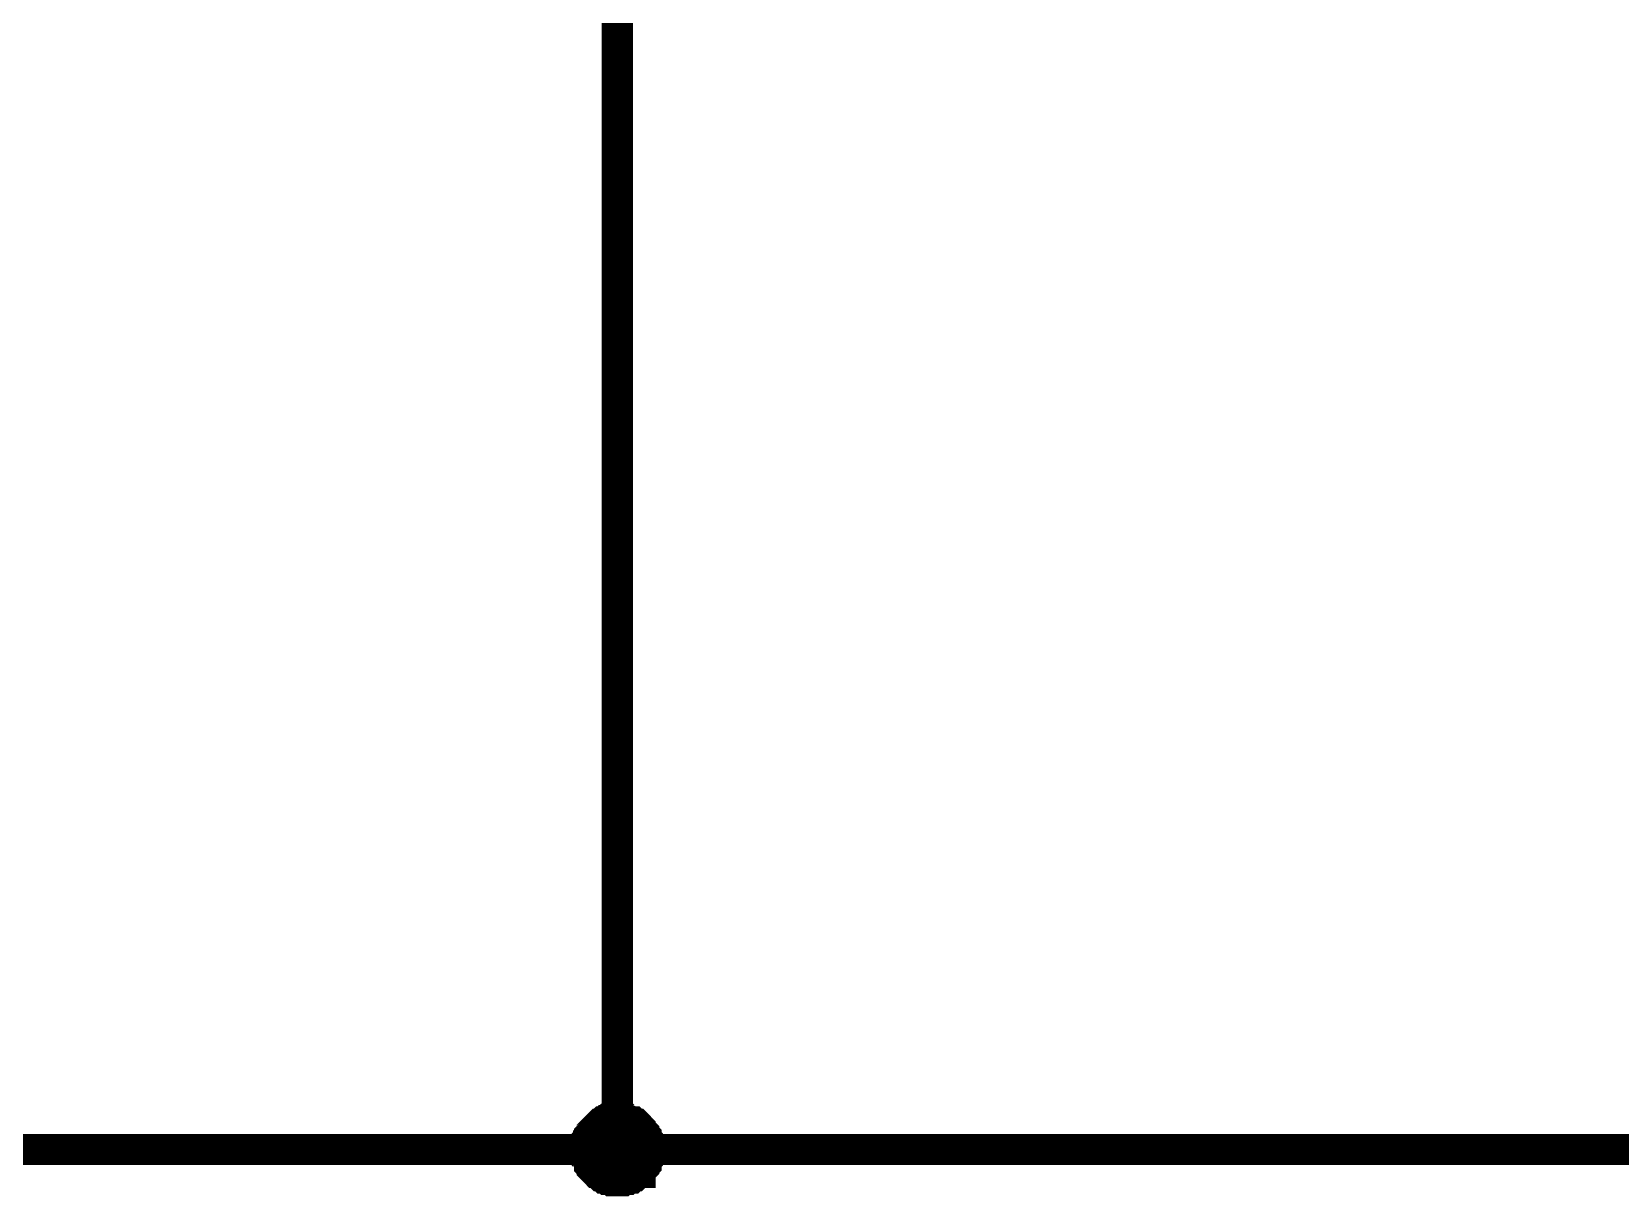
# Model space of a CAD drawing. Header units: millimetres. Extents: x 2.64 to 11.44, y 2.16 to 8.68.
# Drawn here: x 5.907 to 6.509, y 2.203 to 2.644 of the extents above; entities that cross this region are included whole.
import ezdxf

# ---------------------------------------------------------------- set-up
doc = ezdxf.new("R2010")
doc.units = ezdxf.units.MM
doc.header["$MEASUREMENT"] = 0
doc.layers.add('Sheet', color=255, linetype='Continuous')

msp = doc.modelspace()

# ---------------------------------------------------------------- linework, layer by layer
at = {"layer": 'Sheet', "const_width": 0.0118}
for points in [[(3.85164, 2.22066), (4.31887, 2.22066), (6.12868, 2.22066), (7.53039, 2.22066), (7.53039, 2.86359)], [(6.12868, 2.68828), (6.12868, 2.62954)], [(6.12868, 2.62954), (6.12868, 2.22066)], [(6.11685, 2.22066), (6.11685, 2.22111), (6.11685, 2.22202), (6.11685, 2.22248), (6.11731, 2.22293), (6.11731, 2.22339), (6.11731, 2.2243), (6.11776, 2.22475), (6.11776, 2.22521), (6.11822, 2.22566), (6.11822, 2.22612), (6.11867, 2.22658), (6.11913, 2.22703), (6.11913, 2.22749), (6.11958, 2.22794), (6.12004, 2.2284), (6.12049, 2.22885), (6.12095, 2.22931), (6.1214, 2.22976), (6.12186, 2.23022), (6.12231, 2.23022), (6.12277, 2.23067), (6.12322, 2.23113), (6.12368, 2.23113), (6.12413, 2.23158), (6.12459, 2.23158), (6.12504, 2.23204), (6.12595, 2.23204), (6.1264, 2.23204), (6.12686, 2.23249), (6.12731, 2.23249), (6.12822, 2.23249), (6.12868, 2.23249)], [(6.11685, 2.22066), (6.11685, 2.22111), (6.11685, 2.22202), (6.11685, 2.22248), (6.11731, 2.22293), (6.11731, 2.22339), (6.11731, 2.2243), (6.11776, 2.22475), (6.11776, 2.22521), (6.11822, 2.22566), (6.11822, 2.22612), (6.11867, 2.22658), (6.11913, 2.22703), (6.11913, 2.22749), (6.11958, 2.22794), (6.12004, 2.2284), (6.12049, 2.22885), (6.12095, 2.22931), (6.1214, 2.22976), (6.12186, 2.23022), (6.12231, 2.23022), (6.12277, 2.23067), (6.12322, 2.23113), (6.12368, 2.23113), (6.12413, 2.23158), (6.12459, 2.23158), (6.12504, 2.23204), (6.12595, 2.23204), (6.1264, 2.23204), (6.12686, 2.23249), (6.12731, 2.23249), (6.12822, 2.23249), (6.12868, 2.23249)], [(6.11685, 2.22066), (6.11685, 2.22111), (6.11685, 2.22202), (6.11685, 2.22248), (6.11731, 2.22293), (6.11731, 2.22339), (6.11731, 2.2243), (6.11776, 2.22475), (6.11776, 2.22521), (6.11822, 2.22566), (6.11822, 2.22612), (6.11867, 2.22658), (6.11913, 2.22703), (6.11913, 2.22749), (6.11958, 2.22794), (6.12004, 2.2284), (6.12049, 2.22885), (6.12095, 2.22931), (6.1214, 2.22976), (6.12186, 2.23022), (6.12231, 2.23022), (6.12277, 2.23067), (6.12322, 2.23113), (6.12368, 2.23113), (6.12413, 2.23158), (6.12459, 2.23158), (6.12504, 2.23204), (6.12595, 2.23204), (6.1264, 2.23204), (6.12686, 2.23249), (6.12731, 2.23249), (6.12822, 2.23249), (6.12868, 2.23249)], [(6.11685, 2.22066), (6.11685, 2.22111), (6.11685, 2.22202), (6.11685, 2.22248), (6.11731, 2.22293), (6.11731, 2.22339), (6.11731, 2.2243), (6.11776, 2.22475), (6.11776, 2.22521), (6.11822, 2.22566), (6.11822, 2.22612), (6.11867, 2.22658), (6.11913, 2.22703), (6.11913, 2.22749), (6.11958, 2.22794), (6.12004, 2.2284), (6.12049, 2.22885), (6.12095, 2.22931), (6.1214, 2.22976), (6.12186, 2.23022), (6.12231, 2.23022), (6.12277, 2.23067), (6.12322, 2.23113), (6.12368, 2.23113), (6.12413, 2.23158), (6.12459, 2.23158), (6.12504, 2.23204), (6.12595, 2.23204), (6.1264, 2.23204), (6.12686, 2.23249), (6.12731, 2.23249), (6.12822, 2.23249), (6.12868, 2.23249)], [(6.11685, 2.22066), (6.11685, 2.22111), (6.11685, 2.22202), (6.11685, 2.22248), (6.11731, 2.22293), (6.11731, 2.22339), (6.11731, 2.2243), (6.11776, 2.22475), (6.11776, 2.22521), (6.11822, 2.22566), (6.11822, 2.22612), (6.11867, 2.22658), (6.11913, 2.22703), (6.11913, 2.22749), (6.11958, 2.22794), (6.12004, 2.2284), (6.12049, 2.22885), (6.12095, 2.22931), (6.1214, 2.22976), (6.12186, 2.23022), (6.12231, 2.23022), (6.12277, 2.23067), (6.12322, 2.23113), (6.12368, 2.23113), (6.12413, 2.23158), (6.12459, 2.23158), (6.12504, 2.23204), (6.12595, 2.23204), (6.1264, 2.23204), (6.12686, 2.23249), (6.12731, 2.23249), (6.12822, 2.23249), (6.12868, 2.23249)], [(6.11685, 2.22066), (6.11685, 2.22111), (6.11685, 2.22202), (6.11685, 2.22248), (6.11731, 2.22293), (6.11731, 2.22339), (6.11731, 2.2243), (6.11776, 2.22475), (6.11776, 2.22521), (6.11822, 2.22566), (6.11822, 2.22612), (6.11867, 2.22658), (6.11913, 2.22703), (6.11913, 2.22749), (6.11958, 2.22794), (6.12004, 2.2284), (6.12049, 2.22885), (6.12095, 2.22931), (6.1214, 2.22976), (6.12186, 2.23022), (6.12231, 2.23022), (6.12277, 2.23067), (6.12322, 2.23113), (6.12368, 2.23113), (6.12413, 2.23158), (6.12459, 2.23158), (6.12504, 2.23204), (6.12595, 2.23204), (6.1264, 2.23204), (6.12686, 2.23249), (6.12731, 2.23249), (6.12822, 2.23249), (6.12868, 2.23249)], [(6.11685, 2.22066), (6.11685, 2.22111), (6.11685, 2.22202), (6.11685, 2.22248), (6.11731, 2.22293), (6.11731, 2.22339), (6.11731, 2.2243), (6.11776, 2.22475), (6.11776, 2.22521), (6.11822, 2.22566), (6.11822, 2.22612), (6.11867, 2.22658), (6.11913, 2.22703), (6.11913, 2.22749), (6.11958, 2.22794), (6.12004, 2.2284), (6.12049, 2.22885), (6.12095, 2.22931), (6.1214, 2.22976), (6.12186, 2.23022), (6.12231, 2.23022), (6.12277, 2.23067), (6.12322, 2.23113), (6.12368, 2.23113), (6.12413, 2.23158), (6.12459, 2.23158), (6.12504, 2.23204), (6.12595, 2.23204), (6.1264, 2.23204), (6.12686, 2.23249), (6.12731, 2.23249), (6.12822, 2.23249), (6.12868, 2.23249)], [(6.11685, 2.22066), (6.11685, 2.22111), (6.11685, 2.22202), (6.11685, 2.22248), (6.11731, 2.22293), (6.11731, 2.22339), (6.11731, 2.2243), (6.11776, 2.22475), (6.11776, 2.22521), (6.11822, 2.22566), (6.11822, 2.22612), (6.11867, 2.22658), (6.11913, 2.22703), (6.11913, 2.22749), (6.11958, 2.22794), (6.12004, 2.2284), (6.12049, 2.22885), (6.12095, 2.22931), (6.1214, 2.22976), (6.12186, 2.23022), (6.12231, 2.23022), (6.12277, 2.23067), (6.12322, 2.23113), (6.12368, 2.23113), (6.12413, 2.23158), (6.12459, 2.23158), (6.12504, 2.23204), (6.12595, 2.23204), (6.1264, 2.23204), (6.12686, 2.23249), (6.12731, 2.23249), (6.12822, 2.23249), (6.12868, 2.23249)], [(6.12868, 2.23249), (6.12868, 2.23249)], [(6.12868, 2.23249), (6.12913, 2.23249), (6.13004, 2.23249), (6.1305, 2.23249), (6.13095, 2.23204), (6.13186, 2.23204), (6.13232, 2.23204), (6.13277, 2.23158), (6.13323, 2.23158), (6.13414, 2.23113), (6.13459, 2.23113), (6.13505, 2.23067), (6.1355, 2.23022), (6.13596, 2.23022), (6.13641, 2.22976), (6.13687, 2.22931), (6.13732, 2.22885), (6.13732, 2.2284), (6.13778, 2.22794), (6.13823, 2.22749), (6.13869, 2.22703), (6.13869, 2.22658), (6.13914, 2.22612), (6.1396, 2.22566), (6.1396, 2.22521), (6.1396, 2.22475), (6.14005, 2.2243), (6.14005, 2.22339), (6.14005, 2.22293), (6.14051, 2.22248), (6.14051, 2.22202), (6.14051, 2.22111), (6.14051, 2.22066)], [(6.12868, 2.23249), (6.12868, 2.23249)], [(6.12868, 2.23249), (6.12913, 2.23249), (6.13004, 2.23249), (6.1305, 2.23249), (6.13095, 2.23204), (6.13186, 2.23204), (6.13232, 2.23204), (6.13277, 2.23158), (6.13323, 2.23158), (6.13414, 2.23113), (6.13459, 2.23113), (6.13505, 2.23067), (6.1355, 2.23022), (6.13596, 2.23022), (6.13641, 2.22976), (6.13687, 2.22931), (6.13732, 2.22885), (6.13732, 2.2284), (6.13778, 2.22794), (6.13823, 2.22749), (6.13869, 2.22703), (6.13869, 2.22658), (6.13914, 2.22612), (6.1396, 2.22566), (6.1396, 2.22521), (6.1396, 2.22475), (6.14005, 2.2243), (6.14005, 2.22339), (6.14005, 2.22293), (6.14051, 2.22248), (6.14051, 2.22202), (6.14051, 2.22111), (6.14051, 2.22066)], [(6.12868, 2.23249), (6.12868, 2.23249)], [(6.12868, 2.23249), (6.12913, 2.23249), (6.13004, 2.23249), (6.1305, 2.23249), (6.13095, 2.23204), (6.13186, 2.23204), (6.13232, 2.23204), (6.13277, 2.23158), (6.13323, 2.23158), (6.13414, 2.23113), (6.13459, 2.23113), (6.13505, 2.23067), (6.1355, 2.23022), (6.13596, 2.23022), (6.13641, 2.22976), (6.13687, 2.22931), (6.13732, 2.22885), (6.13732, 2.2284), (6.13778, 2.22794), (6.13823, 2.22749), (6.13869, 2.22703), (6.13869, 2.22658), (6.13914, 2.22612), (6.1396, 2.22566), (6.1396, 2.22521), (6.1396, 2.22475), (6.14005, 2.2243), (6.14005, 2.22339), (6.14005, 2.22293), (6.14051, 2.22248), (6.14051, 2.22202), (6.14051, 2.22111), (6.14051, 2.22066)], [(6.12868, 2.23249), (6.12868, 2.23249)], [(6.12868, 2.23249), (6.12913, 2.23249), (6.13004, 2.23249), (6.1305, 2.23249), (6.13095, 2.23204), (6.13186, 2.23204), (6.13232, 2.23204), (6.13277, 2.23158), (6.13323, 2.23158), (6.13414, 2.23113), (6.13459, 2.23113), (6.13505, 2.23067), (6.1355, 2.23022), (6.13596, 2.23022), (6.13641, 2.22976), (6.13687, 2.22931), (6.13732, 2.22885), (6.13732, 2.2284), (6.13778, 2.22794), (6.13823, 2.22749), (6.13869, 2.22703), (6.13869, 2.22658), (6.13914, 2.22612), (6.1396, 2.22566), (6.1396, 2.22521), (6.1396, 2.22475), (6.14005, 2.2243), (6.14005, 2.22339), (6.14005, 2.22293), (6.14051, 2.22248), (6.14051, 2.22202), (6.14051, 2.22111), (6.14051, 2.22066)], [(6.12868, 2.23249), (6.12868, 2.23249)], [(6.12868, 2.23249), (6.12913, 2.23249), (6.13004, 2.23249), (6.1305, 2.23249), (6.13095, 2.23204), (6.13186, 2.23204), (6.13232, 2.23204), (6.13277, 2.23158), (6.13323, 2.23158), (6.13414, 2.23113), (6.13459, 2.23113), (6.13505, 2.23067), (6.1355, 2.23022), (6.13596, 2.23022), (6.13641, 2.22976), (6.13687, 2.22931), (6.13732, 2.22885), (6.13732, 2.2284), (6.13778, 2.22794), (6.13823, 2.22749), (6.13869, 2.22703), (6.13869, 2.22658), (6.13914, 2.22612), (6.1396, 2.22566), (6.1396, 2.22521), (6.1396, 2.22475), (6.14005, 2.2243), (6.14005, 2.22339), (6.14005, 2.22293), (6.14051, 2.22248), (6.14051, 2.22202), (6.14051, 2.22111), (6.14051, 2.22066)], [(6.12868, 2.23249), (6.12868, 2.23249)], [(6.12868, 2.23249), (6.12913, 2.23249), (6.13004, 2.23249), (6.1305, 2.23249), (6.13095, 2.23204), (6.13186, 2.23204), (6.13232, 2.23204), (6.13277, 2.23158), (6.13323, 2.23158), (6.13414, 2.23113), (6.13459, 2.23113), (6.13505, 2.23067), (6.1355, 2.23022), (6.13596, 2.23022), (6.13641, 2.22976), (6.13687, 2.22931), (6.13732, 2.22885), (6.13732, 2.2284), (6.13778, 2.22794), (6.13823, 2.22749), (6.13869, 2.22703), (6.13869, 2.22658), (6.13914, 2.22612), (6.1396, 2.22566), (6.1396, 2.22521), (6.1396, 2.22475), (6.14005, 2.2243), (6.14005, 2.22339), (6.14005, 2.22293), (6.14051, 2.22248), (6.14051, 2.22202), (6.14051, 2.22111), (6.14051, 2.22066)], [(6.12868, 2.23249), (6.12868, 2.23249)], [(6.12868, 2.23249), (6.12913, 2.23249), (6.13004, 2.23249), (6.1305, 2.23249), (6.13095, 2.23204), (6.13186, 2.23204), (6.13232, 2.23204), (6.13277, 2.23158), (6.13323, 2.23158), (6.13414, 2.23113), (6.13459, 2.23113), (6.13505, 2.23067), (6.1355, 2.23022), (6.13596, 2.23022), (6.13641, 2.22976), (6.13687, 2.22931), (6.13732, 2.22885), (6.13732, 2.2284), (6.13778, 2.22794), (6.13823, 2.22749), (6.13869, 2.22703), (6.13869, 2.22658), (6.13914, 2.22612), (6.1396, 2.22566), (6.1396, 2.22521), (6.1396, 2.22475), (6.14005, 2.2243), (6.14005, 2.22339), (6.14005, 2.22293), (6.14051, 2.22248), (6.14051, 2.22202), (6.14051, 2.22111), (6.14051, 2.22066)], [(6.12868, 2.23249), (6.12868, 2.23249)], [(6.12868, 2.23249), (6.12913, 2.23249), (6.13004, 2.23249), (6.1305, 2.23249), (6.13095, 2.23204), (6.13186, 2.23204), (6.13232, 2.23204), (6.13277, 2.23158), (6.13323, 2.23158), (6.13414, 2.23113), (6.13459, 2.23113), (6.13505, 2.23067), (6.1355, 2.23022), (6.13596, 2.23022), (6.13641, 2.22976), (6.13687, 2.22931), (6.13732, 2.22885), (6.13732, 2.2284), (6.13778, 2.22794), (6.13823, 2.22749), (6.13869, 2.22703), (6.13869, 2.22658), (6.13914, 2.22612), (6.1396, 2.22566), (6.1396, 2.22521), (6.1396, 2.22475), (6.14005, 2.2243), (6.14005, 2.22339), (6.14005, 2.22293), (6.14051, 2.22248), (6.14051, 2.22202), (6.14051, 2.22111), (6.14051, 2.22066)], [(6.12868, 2.20882), (6.12822, 2.20882), (6.12731, 2.20882), (6.12686, 2.20882), (6.1264, 2.20927), (6.12595, 2.20927), (6.12504, 2.20927), (6.12459, 2.20973), (6.12413, 2.20973), (6.12368, 2.20973), (6.12322, 2.21018), (6.12277, 2.21064), (6.12231, 2.21064), (6.12186, 2.21109), (6.1214, 2.21155), (6.12095, 2.212), (6.12049, 2.212), (6.12004, 2.21246), (6.11958, 2.21292), (6.11913, 2.21337), (6.11913, 2.21383), (6.11867, 2.21428), (6.11822, 2.21474), (6.11822, 2.21519), (6.11776, 2.2161), (6.11776, 2.21656), (6.11731, 2.21701), (6.11731, 2.21747), (6.11731, 2.21838), (6.11685, 2.21883), (6.11685, 2.21929), (6.11685, 2.2202), (6.11685, 2.22066)], [(6.11685, 2.22066), (6.11685, 2.22066)], [(6.12868, 2.20882), (6.12822, 2.20882), (6.12731, 2.20882), (6.12686, 2.20882), (6.1264, 2.20927), (6.12595, 2.20927), (6.12504, 2.20927), (6.12459, 2.20973), (6.12413, 2.20973), (6.12368, 2.20973), (6.12322, 2.21018), (6.12277, 2.21064), (6.12231, 2.21064), (6.12186, 2.21109), (6.1214, 2.21155), (6.12095, 2.212), (6.12049, 2.212), (6.12004, 2.21246), (6.11958, 2.21292), (6.11913, 2.21337), (6.11913, 2.21383), (6.11867, 2.21428), (6.11822, 2.21474), (6.11822, 2.21519), (6.11776, 2.2161), (6.11776, 2.21656), (6.11731, 2.21701), (6.11731, 2.21747), (6.11731, 2.21838), (6.11685, 2.21883), (6.11685, 2.21929), (6.11685, 2.2202), (6.11685, 2.22066)], [(6.11685, 2.22066), (6.11685, 2.22066)], [(6.12868, 2.20882), (6.12822, 2.20882), (6.12731, 2.20882), (6.12686, 2.20882), (6.1264, 2.20927), (6.12595, 2.20927), (6.12504, 2.20927), (6.12459, 2.20973), (6.12413, 2.20973), (6.12368, 2.20973), (6.12322, 2.21018), (6.12277, 2.21064), (6.12231, 2.21064), (6.12186, 2.21109), (6.1214, 2.21155), (6.12095, 2.212), (6.12049, 2.212), (6.12004, 2.21246), (6.11958, 2.21292), (6.11913, 2.21337), (6.11913, 2.21383), (6.11867, 2.21428), (6.11822, 2.21474), (6.11822, 2.21519), (6.11776, 2.2161), (6.11776, 2.21656), (6.11731, 2.21701), (6.11731, 2.21747), (6.11731, 2.21838), (6.11685, 2.21883), (6.11685, 2.21929), (6.11685, 2.2202), (6.11685, 2.22066)], [(6.11685, 2.22066), (6.11685, 2.22066)], [(6.12868, 2.20882), (6.12822, 2.20882), (6.12731, 2.20882), (6.12686, 2.20882), (6.1264, 2.20927), (6.12595, 2.20927), (6.12504, 2.20927), (6.12459, 2.20973), (6.12413, 2.20973), (6.12368, 2.20973), (6.12322, 2.21018), (6.12277, 2.21064), (6.12231, 2.21064), (6.12186, 2.21109), (6.1214, 2.21155), (6.12095, 2.212), (6.12049, 2.212), (6.12004, 2.21246), (6.11958, 2.21292), (6.11913, 2.21337), (6.11913, 2.21383), (6.11867, 2.21428), (6.11822, 2.21474), (6.11822, 2.21519), (6.11776, 2.2161), (6.11776, 2.21656), (6.11731, 2.21701), (6.11731, 2.21747), (6.11731, 2.21838), (6.11685, 2.21883), (6.11685, 2.21929), (6.11685, 2.2202), (6.11685, 2.22066)], [(6.11685, 2.22066), (6.11685, 2.22066)], [(6.12868, 2.20882), (6.12822, 2.20882), (6.12731, 2.20882), (6.12686, 2.20882), (6.1264, 2.20927), (6.12595, 2.20927), (6.12504, 2.20927), (6.12459, 2.20973), (6.12413, 2.20973), (6.12368, 2.20973), (6.12322, 2.21018), (6.12277, 2.21064), (6.12231, 2.21064), (6.12186, 2.21109), (6.1214, 2.21155), (6.12095, 2.212), (6.12049, 2.212), (6.12004, 2.21246), (6.11958, 2.21292), (6.11913, 2.21337), (6.11913, 2.21383), (6.11867, 2.21428), (6.11822, 2.21474), (6.11822, 2.21519), (6.11776, 2.2161), (6.11776, 2.21656), (6.11731, 2.21701), (6.11731, 2.21747), (6.11731, 2.21838), (6.11685, 2.21883), (6.11685, 2.21929), (6.11685, 2.2202), (6.11685, 2.22066)], [(6.11685, 2.22066), (6.11685, 2.22066)], [(6.12868, 2.20882), (6.12822, 2.20882), (6.12731, 2.20882), (6.12686, 2.20882), (6.1264, 2.20927), (6.12595, 2.20927), (6.12504, 2.20927), (6.12459, 2.20973), (6.12413, 2.20973), (6.12368, 2.20973), (6.12322, 2.21018), (6.12277, 2.21064), (6.12231, 2.21064), (6.12186, 2.21109), (6.1214, 2.21155), (6.12095, 2.212), (6.12049, 2.212), (6.12004, 2.21246), (6.11958, 2.21292), (6.11913, 2.21337), (6.11913, 2.21383), (6.11867, 2.21428), (6.11822, 2.21474), (6.11822, 2.21519), (6.11776, 2.2161), (6.11776, 2.21656), (6.11731, 2.21701), (6.11731, 2.21747), (6.11731, 2.21838), (6.11685, 2.21883), (6.11685, 2.21929), (6.11685, 2.2202), (6.11685, 2.22066)], [(6.11685, 2.22066), (6.11685, 2.22066)], [(6.12868, 2.20882), (6.12822, 2.20882), (6.12731, 2.20882), (6.12686, 2.20882), (6.1264, 2.20927), (6.12595, 2.20927), (6.12504, 2.20927), (6.12459, 2.20973), (6.12413, 2.20973), (6.12368, 2.20973), (6.12322, 2.21018), (6.12277, 2.21064), (6.12231, 2.21064), (6.12186, 2.21109), (6.1214, 2.21155), (6.12095, 2.212), (6.12049, 2.212), (6.12004, 2.21246), (6.11958, 2.21292), (6.11913, 2.21337), (6.11913, 2.21383), (6.11867, 2.21428), (6.11822, 2.21474), (6.11822, 2.21519), (6.11776, 2.2161), (6.11776, 2.21656), (6.11731, 2.21701), (6.11731, 2.21747), (6.11731, 2.21838), (6.11685, 2.21883), (6.11685, 2.21929), (6.11685, 2.2202), (6.11685, 2.22066)], [(6.11685, 2.22066), (6.11685, 2.22066)], [(6.12868, 2.20882), (6.12822, 2.20882), (6.12731, 2.20882), (6.12686, 2.20882), (6.1264, 2.20927), (6.12595, 2.20927), (6.12504, 2.20927), (6.12459, 2.20973), (6.12413, 2.20973), (6.12368, 2.20973), (6.12322, 2.21018), (6.12277, 2.21064), (6.12231, 2.21064), (6.12186, 2.21109), (6.1214, 2.21155), (6.12095, 2.212), (6.12049, 2.212), (6.12004, 2.21246), (6.11958, 2.21292), (6.11913, 2.21337), (6.11913, 2.21383), (6.11867, 2.21428), (6.11822, 2.21474), (6.11822, 2.21519), (6.11776, 2.2161), (6.11776, 2.21656), (6.11731, 2.21701), (6.11731, 2.21747), (6.11731, 2.21838), (6.11685, 2.21883), (6.11685, 2.21929), (6.11685, 2.2202), (6.11685, 2.22066)], [(6.11685, 2.22066), (6.11685, 2.22066)], [(6.14051, 2.22066), (6.14051, 2.2202), (6.14051, 2.21929), (6.14051, 2.21883), (6.14005, 2.21838), (6.14005, 2.21747), (6.14005, 2.21701), (6.1396, 2.21656), (6.1396, 2.2161), (6.1396, 2.21519), (6.13914, 2.21474), (6.13869, 2.21428), (6.13869, 2.21383), (6.13823, 2.21337), (6.13778, 2.21292), (6.13732, 2.21246), (6.13732, 2.212), (6.13687, 2.212), (6.13641, 2.21155), (6.13596, 2.21109), (6.1355, 2.21064), (6.13505, 2.21064), (6.13459, 2.21018), (6.13414, 2.20973), (6.13323, 2.20973), (6.13277, 2.20973), (6.13232, 2.20927), (6.13186, 2.20927), (6.13095, 2.20927), (6.1305, 2.20882), (6.13004, 2.20882), (6.12913, 2.20882), (6.12868, 2.20882)], [(6.14051, 2.22066), (6.14051, 2.2202), (6.14051, 2.21929), (6.14051, 2.21883), (6.14005, 2.21838), (6.14005, 2.21747), (6.14005, 2.21701), (6.1396, 2.21656), (6.1396, 2.2161), (6.1396, 2.21519), (6.13914, 2.21474), (6.13869, 2.21428), (6.13869, 2.21383), (6.13823, 2.21337), (6.13778, 2.21292), (6.13732, 2.21246), (6.13732, 2.212), (6.13687, 2.212), (6.13641, 2.21155), (6.13596, 2.21109), (6.1355, 2.21064), (6.13505, 2.21064), (6.13459, 2.21018), (6.13414, 2.20973), (6.13323, 2.20973), (6.13277, 2.20973), (6.13232, 2.20927), (6.13186, 2.20927), (6.13095, 2.20927), (6.1305, 2.20882), (6.13004, 2.20882), (6.12913, 2.20882), (6.12868, 2.20882)], [(6.14051, 2.22066), (6.14051, 2.2202), (6.14051, 2.21929), (6.14051, 2.21883), (6.14005, 2.21838), (6.14005, 2.21747), (6.14005, 2.21701), (6.1396, 2.21656), (6.1396, 2.2161), (6.1396, 2.21519), (6.13914, 2.21474), (6.13869, 2.21428), (6.13869, 2.21383), (6.13823, 2.21337), (6.13778, 2.21292), (6.13732, 2.21246), (6.13732, 2.212), (6.13687, 2.212), (6.13641, 2.21155), (6.13596, 2.21109), (6.1355, 2.21064), (6.13505, 2.21064), (6.13459, 2.21018), (6.13414, 2.20973), (6.13323, 2.20973), (6.13277, 2.20973), (6.13232, 2.20927), (6.13186, 2.20927), (6.13095, 2.20927), (6.1305, 2.20882), (6.13004, 2.20882), (6.12913, 2.20882), (6.12868, 2.20882)], [(6.14051, 2.22066), (6.14051, 2.2202), (6.14051, 2.21929), (6.14051, 2.21883), (6.14005, 2.21838), (6.14005, 2.21747), (6.14005, 2.21701), (6.1396, 2.21656), (6.1396, 2.2161), (6.1396, 2.21519), (6.13914, 2.21474), (6.13869, 2.21428), (6.13869, 2.21383), (6.13823, 2.21337), (6.13778, 2.21292), (6.13732, 2.21246), (6.13732, 2.212), (6.13687, 2.212), (6.13641, 2.21155), (6.13596, 2.21109), (6.1355, 2.21064), (6.13505, 2.21064), (6.13459, 2.21018), (6.13414, 2.20973), (6.13323, 2.20973), (6.13277, 2.20973), (6.13232, 2.20927), (6.13186, 2.20927), (6.13095, 2.20927), (6.1305, 2.20882), (6.13004, 2.20882), (6.12913, 2.20882), (6.12868, 2.20882)], [(6.14051, 2.22066), (6.14051, 2.2202), (6.14051, 2.21929), (6.14051, 2.21883), (6.14005, 2.21838), (6.14005, 2.21747), (6.14005, 2.21701), (6.1396, 2.21656), (6.1396, 2.2161), (6.1396, 2.21519), (6.13914, 2.21474), (6.13869, 2.21428), (6.13869, 2.21383), (6.13823, 2.21337), (6.13778, 2.21292), (6.13732, 2.21246), (6.13732, 2.212), (6.13687, 2.212), (6.13641, 2.21155), (6.13596, 2.21109), (6.1355, 2.21064), (6.13505, 2.21064), (6.13459, 2.21018), (6.13414, 2.20973), (6.13323, 2.20973), (6.13277, 2.20973), (6.13232, 2.20927), (6.13186, 2.20927), (6.13095, 2.20927), (6.1305, 2.20882), (6.13004, 2.20882), (6.12913, 2.20882), (6.12868, 2.20882)], [(6.14051, 2.22066), (6.14051, 2.2202), (6.14051, 2.21929), (6.14051, 2.21883), (6.14005, 2.21838), (6.14005, 2.21747), (6.14005, 2.21701), (6.1396, 2.21656), (6.1396, 2.2161), (6.1396, 2.21519), (6.13914, 2.21474), (6.13869, 2.21428), (6.13869, 2.21383), (6.13823, 2.21337), (6.13778, 2.21292), (6.13732, 2.21246), (6.13732, 2.212), (6.13687, 2.212), (6.13641, 2.21155), (6.13596, 2.21109), (6.1355, 2.21064), (6.13505, 2.21064), (6.13459, 2.21018), (6.13414, 2.20973), (6.13323, 2.20973), (6.13277, 2.20973), (6.13232, 2.20927), (6.13186, 2.20927), (6.13095, 2.20927), (6.1305, 2.20882), (6.13004, 2.20882), (6.12913, 2.20882), (6.12868, 2.20882)], [(6.14051, 2.22066), (6.14051, 2.2202), (6.14051, 2.21929), (6.14051, 2.21883), (6.14005, 2.21838), (6.14005, 2.21747), (6.14005, 2.21701), (6.1396, 2.21656), (6.1396, 2.2161), (6.1396, 2.21519), (6.13914, 2.21474), (6.13869, 2.21428), (6.13869, 2.21383), (6.13823, 2.21337), (6.13778, 2.21292), (6.13732, 2.21246), (6.13732, 2.212), (6.13687, 2.212), (6.13641, 2.21155), (6.13596, 2.21109), (6.1355, 2.21064), (6.13505, 2.21064), (6.13459, 2.21018), (6.13414, 2.20973), (6.13323, 2.20973), (6.13277, 2.20973), (6.13232, 2.20927), (6.13186, 2.20927), (6.13095, 2.20927), (6.1305, 2.20882), (6.13004, 2.20882), (6.12913, 2.20882), (6.12868, 2.20882)], [(6.14051, 2.22066), (6.14051, 2.2202), (6.14051, 2.21929), (6.14051, 2.21883), (6.14005, 2.21838), (6.14005, 2.21747), (6.14005, 2.21701), (6.1396, 2.21656), (6.1396, 2.2161), (6.1396, 2.21519), (6.13914, 2.21474), (6.13869, 2.21428), (6.13869, 2.21383), (6.13823, 2.21337), (6.13778, 2.21292), (6.13732, 2.21246), (6.13732, 2.212), (6.13687, 2.212), (6.13641, 2.21155), (6.13596, 2.21109), (6.1355, 2.21064), (6.13505, 2.21064), (6.13459, 2.21018), (6.13414, 2.20973), (6.13323, 2.20973), (6.13277, 2.20973), (6.13232, 2.20927), (6.13186, 2.20927), (6.13095, 2.20927), (6.1305, 2.20882), (6.13004, 2.20882), (6.12913, 2.20882), (6.12868, 2.20882)], [(6.14051, 2.22066), (6.14051, 2.22066), (6.14051, 2.22066), (6.14051, 2.22066), (6.14051, 2.22066), (6.14051, 2.22066), (6.14051, 2.22066), (6.14051, 2.22066), (6.14051, 2.22066), (6.14051, 2.22066), (6.14051, 2.22066), (6.14051, 2.22066), (6.14051, 2.22066), (6.14051, 2.22066), (6.14051, 2.22066), (6.14051, 2.22066), (6.14051, 2.22066), (6.14051, 2.22066), (6.14051, 2.22066), (6.14051, 2.22066), (6.14051, 2.22066), (6.14051, 2.22066), (6.14051, 2.22066), (6.14051, 2.22066), (6.14051, 2.22066), (6.14051, 2.22066), (6.14051, 2.22066), (6.14051, 2.22066), (6.14051, 2.22066), (6.14051, 2.22066), (6.14051, 2.22066), (6.14051, 2.22066), (6.14051, 2.22066)], [(6.14051, 2.22066), (6.14051, 2.22066)], [(6.14051, 2.22066), (6.14051, 2.22066), (6.14051, 2.22066), (6.14051, 2.22066), (6.14051, 2.22066), (6.14051, 2.22066), (6.14051, 2.22066), (6.14051, 2.22066), (6.14051, 2.22066), (6.14051, 2.22066), (6.14051, 2.22066), (6.14051, 2.22066), (6.14051, 2.22066), (6.14051, 2.22066), (6.14051, 2.22066), (6.14051, 2.22066), (6.14051, 2.22066), (6.14051, 2.22066), (6.14051, 2.22066), (6.14051, 2.22066), (6.14051, 2.22066), (6.14051, 2.22066), (6.14051, 2.22066), (6.14051, 2.22066), (6.14051, 2.22066), (6.14051, 2.22066), (6.14051, 2.22066), (6.14051, 2.22066), (6.14051, 2.22066), (6.14051, 2.22066), (6.14051, 2.22066), (6.14051, 2.22066), (6.14051, 2.22066)], [(6.14051, 2.22066), (6.14051, 2.22066)], [(6.14051, 2.22066), (6.14051, 2.22066), (6.14051, 2.22066), (6.14051, 2.22066), (6.14051, 2.22066), (6.14051, 2.22066), (6.14051, 2.22066), (6.14051, 2.22066), (6.14051, 2.22066), (6.14051, 2.22066), (6.14051, 2.22066), (6.14051, 2.22066), (6.14051, 2.22066), (6.14051, 2.22066), (6.14051, 2.22066), (6.14051, 2.22066), (6.14051, 2.22066), (6.14051, 2.22066), (6.14051, 2.22066), (6.14051, 2.22066), (6.14051, 2.22066), (6.14051, 2.22066), (6.14051, 2.22066), (6.14051, 2.22066), (6.14051, 2.22066), (6.14051, 2.22066), (6.14051, 2.22066), (6.14051, 2.22066), (6.14051, 2.22066), (6.14051, 2.22066), (6.14051, 2.22066), (6.14051, 2.22066), (6.14051, 2.22066)], [(6.14051, 2.22066), (6.14051, 2.22066)], [(6.14051, 2.22066), (6.14051, 2.22066), (6.14051, 2.22066), (6.14051, 2.22066), (6.14051, 2.22066), (6.14051, 2.22066), (6.14051, 2.22066), (6.14051, 2.22066), (6.14051, 2.22066), (6.14051, 2.22066), (6.14051, 2.22066), (6.14051, 2.22066), (6.14051, 2.22066), (6.14051, 2.22066), (6.14051, 2.22066), (6.14051, 2.22066), (6.14051, 2.22066), (6.14051, 2.22066), (6.14051, 2.22066), (6.14051, 2.22066), (6.14051, 2.22066), (6.14051, 2.22066), (6.14051, 2.22066), (6.14051, 2.22066), (6.14051, 2.22066), (6.14051, 2.22066), (6.14051, 2.22066), (6.14051, 2.22066), (6.14051, 2.22066), (6.14051, 2.22066), (6.14051, 2.22066), (6.14051, 2.22066), (6.14051, 2.22066)], [(6.14051, 2.22066), (6.14051, 2.22066)], [(6.14051, 2.22066), (6.14051, 2.22066), (6.14051, 2.22066), (6.14051, 2.22066), (6.14051, 2.22066), (6.14051, 2.22066), (6.14051, 2.22066), (6.14051, 2.22066), (6.14051, 2.22066), (6.14051, 2.22066), (6.14051, 2.22066), (6.14051, 2.22066), (6.14051, 2.22066), (6.14051, 2.22066), (6.14051, 2.22066), (6.14051, 2.22066), (6.14051, 2.22066), (6.14051, 2.22066), (6.14051, 2.22066), (6.14051, 2.22066), (6.14051, 2.22066), (6.14051, 2.22066), (6.14051, 2.22066), (6.14051, 2.22066), (6.14051, 2.22066), (6.14051, 2.22066), (6.14051, 2.22066), (6.14051, 2.22066), (6.14051, 2.22066), (6.14051, 2.22066), (6.14051, 2.22066), (6.14051, 2.22066), (6.14051, 2.22066)], [(6.14051, 2.22066), (6.14051, 2.22066)], [(6.14051, 2.22066), (6.14051, 2.22066), (6.14051, 2.22066), (6.14051, 2.22066), (6.14051, 2.22066), (6.14051, 2.22066), (6.14051, 2.22066), (6.14051, 2.22066), (6.14051, 2.22066), (6.14051, 2.22066), (6.14051, 2.22066), (6.14051, 2.22066), (6.14051, 2.22066), (6.14051, 2.22066), (6.14051, 2.22066), (6.14051, 2.22066), (6.14051, 2.22066), (6.14051, 2.22066), (6.14051, 2.22066), (6.14051, 2.22066), (6.14051, 2.22066), (6.14051, 2.22066), (6.14051, 2.22066), (6.14051, 2.22066), (6.14051, 2.22066), (6.14051, 2.22066), (6.14051, 2.22066), (6.14051, 2.22066), (6.14051, 2.22066), (6.14051, 2.22066), (6.14051, 2.22066), (6.14051, 2.22066), (6.14051, 2.22066)], [(6.14051, 2.22066), (6.14051, 2.22066)], [(6.14051, 2.22066), (6.14051, 2.22066), (6.14051, 2.22066), (6.14051, 2.22066), (6.14051, 2.22066), (6.14051, 2.22066), (6.14051, 2.22066), (6.14051, 2.22066), (6.14051, 2.22066), (6.14051, 2.22066), (6.14051, 2.22066), (6.14051, 2.22066), (6.14051, 2.22066), (6.14051, 2.22066), (6.14051, 2.22066), (6.14051, 2.22066), (6.14051, 2.22066), (6.14051, 2.22066), (6.14051, 2.22066), (6.14051, 2.22066), (6.14051, 2.22066), (6.14051, 2.22066), (6.14051, 2.22066), (6.14051, 2.22066), (6.14051, 2.22066), (6.14051, 2.22066), (6.14051, 2.22066), (6.14051, 2.22066), (6.14051, 2.22066), (6.14051, 2.22066), (6.14051, 2.22066), (6.14051, 2.22066), (6.14051, 2.22066)], [(6.14051, 2.22066), (6.14051, 2.22066)], [(6.14051, 2.22066), (6.14051, 2.22066), (6.14051, 2.22066), (6.14051, 2.22066), (6.14051, 2.22066), (6.14051, 2.22066), (6.14051, 2.22066), (6.14051, 2.22066), (6.14051, 2.22066), (6.14051, 2.22066), (6.14051, 2.22066), (6.14051, 2.22066), (6.14051, 2.22066), (6.14051, 2.22066), (6.14051, 2.22066), (6.14051, 2.22066), (6.14051, 2.22066), (6.14051, 2.22066), (6.14051, 2.22066), (6.14051, 2.22066), (6.14051, 2.22066), (6.14051, 2.22066), (6.14051, 2.22066), (6.14051, 2.22066), (6.14051, 2.22066), (6.14051, 2.22066), (6.14051, 2.22066), (6.14051, 2.22066), (6.14051, 2.22066), (6.14051, 2.22066), (6.14051, 2.22066), (6.14051, 2.22066), (6.14051, 2.22066)], [(6.14051, 2.22066), (6.14051, 2.22066)]]:
    msp.add_lwpolyline(points, dxfattribs=at)

doc.saveas('drawing.dxf')
